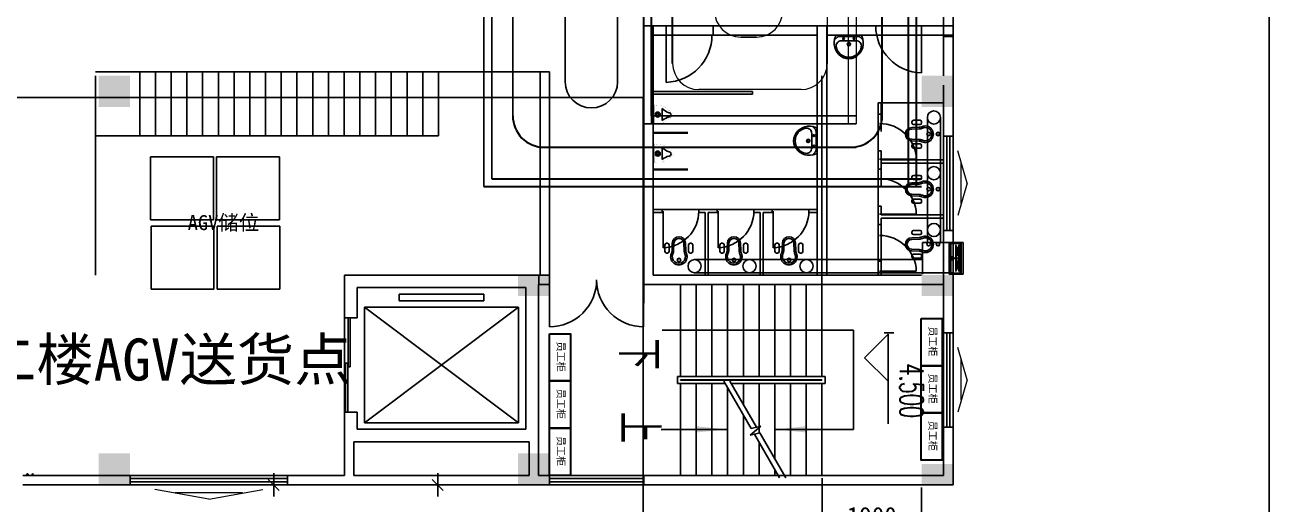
# Model space of a CAD drawing. Header units: millimetres. Extents: x -93009755325 to 1190721, y -74648 to 62868853516.
# Drawn here: x 243893 to 267633, y -62530 to -53395 of the extents above; entities that cross this region are included whole.
import ezdxf
from ezdxf.enums import TextEntityAlignment as Align

# ---------------------------------------------------------------- set-up
doc = ezdxf.new("R2010")
doc.units = ezdxf.units.MM
doc.linetypes.add('CENTER', pattern=[50.8, 31.75, -6.35, 6.35, -6.35])
doc.linetypes.add('DOTE', pattern=[2.42, 2, -0.2, 0.02, -0.2])
doc.layers.get('Defpoints').update_dxf_attribs({"color": 8, "lineweight": 40})
for name, color, linetype in [('1TEXT', 7, 'Continuous'), ('DOTE', 1, 'DOTE'), ('GROUND', 2, 'Continuous'), ('PUB_DIM', 3, 'Continuous'), ('STAIR', 2, 'Continuous'), ('WALL', 6, 'Continuous'), ('WINDOW', 2, 'Continuous'), ('WINDOW_TEXT', 7, 'Continuous')]:
    doc.layers.add(name, color=color, linetype=linetype)
doc.layers.add('设备层', color=7, linetype='Continuous', lineweight=13)
doc.styles.add('_HZTXT', font='txt.shx', dxfattribs={"width": 0.8, "bigfont": 'HZTXT.shx'})
doc.styles.add('DIM_FONT', font='SIMPLEX.shx', dxfattribs={"width": 0.6})
doc.styles.add('SIMPLEX', font='SIMPLEX.SHX')
doc.dimstyles.new('ISO-350', dxfattribs={"dimtxt": 350, "dimasz": 200, "dimexe": 150, "dimexo": 50, "dimgap": 60, "dimtad": 1, "dimdsep": 46, "dimtxsty": 'Standard', "dimcen": 2.5, "dimadec": 0, "dimazin": 0, "dimtfac": 1, "dimtmove": 0, "dimatfit": 3, "dimfxl": 1, "dimarcsym": 0})

# ---------------------------------------------------------------- blocks, each defined once
blk = doc.blocks.new('yuangonggui')
at = {"layer": '设备层', "color": 0, "lineweight": 35}
blk.add_lwpolyline([(399168, 134524), (399168, 134924), (400068, 134924), (400068, 134524)], close=True, dxfattribs=at)
at = {"color": 0, "lineweight": 35, "insert": (399317, 134814), "char_height": 140.66, "width": 1061.97, "attachment_point": 1}
blk.add_mtext('{\\fSimSun|b0|i0|c134|p54;员工柜}', dxfattribs=at)
blk = doc.blocks.new('*D704')
at = {"color": 0, "lineweight": -2, "transparency": 16777216}
for p, q in [((259102, -62033), (259102, -63147)), ((261002, -62213), (261002, -63147)), ((259302, -62997), (260802, -62997))]:
    blk.add_line(p, q, dxfattribs=at)
at = {"color": 0, "transparency": 16777216}
for points in [[(259302, -62963), (259302, -63030), (259102, -62997)], [(260802, -62963), (260802, -63030), (261002, -62997)]]:
    blk.add_solid(points, dxfattribs=at)
at = {"layer": 'Defpoints', "color": 0, "transparency": 16777216}
for p in [(259102, -61983), (261002, -62163), (261002, -62997)]:
    blk.add_point(p, dxfattribs=at)
at = {"color": 0, "lineweight": -3, "transparency": 16777216, "insert": (260052, -62762), "char_height": 350, "attachment_point": 5}
blk.add_mtext('1900', dxfattribs=at)
blk = doc.blocks.new('eehaeraer')
at = {"color": 0, "lineweight": 35}
for p, q in [((724553, 248472), (724553, 274210)), ((724703, 248472), (724703, 274210))]:
    blk.add_line(p, q, dxfattribs=at)
at = {"color": 6, "linetype": 'ByBlock', "lineweight": 9}
blk.add_line((728053, 274210), (728053, 249465), dxfattribs=at)
at = {"color": 0, "linetype": 'CENTER', "lineweight": 9}
for p, q in [((728603, 274210), (728603, 248322)), ((728453, 274060), (728453, 248322))]:
    blk.add_line(p, q, dxfattribs=at)
at = {"color": 6, "lineweight": 35}
blk.add_line((725103, 249472), (725103, 273060), dxfattribs=at)
at = {"color": 0, "linetype": 'Continuous'}
for p, q in [((724553, 248322), (724553, 271407)), ((724703, 248322), (724703, 271407))]:
    blk.add_line(p, q, dxfattribs=at)
at = {"color": 6}
blk.add_line((726403, 249972), (726703, 249972), dxfattribs=at)
at = {"color": 6, "lineweight": 9}
blk.add_line((727553, 248972), (725603, 248972), dxfattribs=at)
for p, q in [((724553, 248322), (728603, 248322)), ((724703, 248472), (728603, 248472))]:
    blk.add_line(p, q)
for centre, start, end in [((726403, 250472), 180, 270), ((726703, 250472), 270, 0), ((725603, 249472), 180, 270), ((727553, 249472), 270, 0)]:
    blk.add_arc(centre, 500, start, end, dxfattribs=at)
blk = doc.blocks.new('rtthtrthrtrht')
at = {"color": 0, "linetype": 'Continuous'}
for p, q in [((656069, 249780), (656068, 269246)), ((656219, 249630), (656218, 269246)), ((653169, 247272), (653169, 268337))]:
    blk.add_line(p, q, dxfattribs=at)
blk.add_line((653019, 268337), (653019, 247122))
at = {"color": 6, "linetype": 'ByBlock'}
for p, q in [((655569, 268337), (655569, 249122)), ((653569, 267451), (653569, 248472)), ((654569, 267453), (654569, 249122))]:
    blk.add_line(p, q, dxfattribs=at)
at = {"color": 6}
for start, end in [(180, 270), (270, 0)]:
    blk.add_arc((655069, 249122), 500, start, end, dxfattribs=at)
at = {"color": 6, "lineweight": 35}
blk.add_arc((654169, 248472), 600, 179.9996, 270, dxfattribs=at)
at = {"layer": 'WINDOW_TEXT', "color": 6, "lineweight": 35}
for p, q in [((660619, 248472), (660619, 274210)), ((654169, 247872), (660119, 247872))]:
    blk.add_line(p, q, dxfattribs=at)
at = {"layer": 'WINDOW_TEXT', "color": 0, "lineweight": 35}
for p, q in [((661269, 247122), (661269, 274210)), ((661119, 247122), (661119, 274060)), ((653169, 247272), (661369, 247272)), ((653019, 247122), (661369, 247122))]:
    blk.add_line(p, q, dxfattribs=at)
at = {"layer": 'WINDOW_TEXT', "color": 6, "lineweight": 35}
blk.add_arc((660019, 248472), 600, 270, 0, dxfattribs=at)
blk.add_blockref('eehaeraer', (-68484, 0))
blk = doc.blocks.new('erhwehteswhw')
at = {"color": 250}
blk.add_blockref('rtthtrthrtrht', (0, 0), dxfattribs=at)

msp = doc.modelspace()

# ---------------------------------------------------------------- linework, layer by layer
at = {"color": 250, "lineweight": -3}
for p, q in [((259011.95, -53410.628), (261601.95, -53410.628)), ((259011.95, -54363.101), (259011.95, -53410.628)), ((259191.95, -54363.101), (259191.95, -53410.628)), ((261001.95, -53410.628), (261001.95, -54310.267)), ((255881.95, -53436.657), (255881.95, -54636.657)), ((256128.237, -53590.628), (256128.237, -54490.267)), ((258101.868, -53434.937), (258101.868, -53434.937)), ((259191.95, -53590.628), (261506.596, -53590.628)), ((259399.176, -53626.703), (259341.126, -53681.18)), ((259371.95, -53590.628), (259342.499, -53669.166)), ((259852.689, -53590.628), (259371.95, -53590.628)), ((259374.837, -53590.628), (259851.634, -53590.628)), ((259433.391, -53613.163), (259793.357, -53613.163)), ((259828.983, -53628.08), (259885.831, -53685.806)), ((259852.689, -53590.628), (259882.141, -53669.166)), ((259753.457, -53695.876), (259471.562, -53695.876)), ((259471.562, -53695.876), (259753.457, -53695.876)), ((253721.95, -54291.019), (253721.95, -58163.101)), ((253901.95, -58163.101), (253901.95, -54291.019)), ((255881.95, -54664.996), (257774.264, -54664.996)), ((255881.95, -54714.996), (255881.95, -54664.996)), ((255881.95, -54714.996), (257774.264, -54714.996)), ((257774.264, -54714.996), (257774.264, -54664.996)), ((256052.301, -55216.293), (256052.301, -54990.57)), ((261112.621, -55160.391), (261112.621, -57544.325)), ((261362.621, -55160.391), (261362.621, -57544.325)), ((258906.702, -55744.167), (258906.702, -55462.272)), ((258906.702, -55462.272), (258906.702, -55744.167)), ((258975.875, -55389.886), (258921.398, -55331.835)), ((259011.95, -55362.66), (258933.412, -55333.208)), ((258989.415, -55424.101), (258989.415, -55784.067)), ((259011.95, -55843.399), (259011.95, -55362.66)), ((259011.95, -55365.547), (259011.95, -55842.344)), ((261421.95, -55513.101), (261421.95, -57313.101)), ((261421.95, -55513.101), (261421.95, -57313.101)), ((261481.95, -57313.101), (261481.95, -55513.101)), ((261481.95, -57313.101), (261481.95, -55513.101)), ((261541.95, -57313.101), (261541.95, -55513.101)), ((261541.95, -57313.101), (261541.95, -55513.101)), ((261601.95, -55513.101), (261601.95, -57313.101)), ((261601.95, -55513.101), (261601.95, -57313.101)), ((256052.301, -55960.331), (256052.301, -55734.609)), ((258974.498, -55819.693), (258916.772, -55876.541)), ((259011.95, -55843.399), (258933.412, -55872.851)), ((260201.95, -55954.887), (260901.669, -55954.887)), ((256071.778, -56943.101), (256071.778, -57642.821)), ((257121.778, -56943.101), (257121.778, -57642.821)), ((258171.778, -56943.101), (258171.778, -57642.821)), ((260201.95, -57004.887), (260901.669, -57004.887)), ((261021.95, -57544.325), (261601.95, -57544.325)), ((261021.95, -57544.325), (261021.95, -58144.325)), ((261601.95, -57544.325), (261798.553, -57544.325)), ((261798.553, -57544.325), (261798.553, -58144.325)), ((256671.401, -57869.325), (261021.95, -57869.325)), ((256671.401, -58119.325), (261601.95, -58119.325)), ((260201.95, -58089.514), (260901.669, -58089.514)), ((261601.95, -58144.325), (261798.553, -58144.325))]:
    msp.add_line(p, q, dxfattribs=at)
at = {"color": 2, "lineweight": -3}
for p, q in [((245241.938, -54291.019), (253901.95, -54291.019)), ((245241.938, -58163.101), (245241.938, -54363.101))]:
    msp.add_line(p, q, dxfattribs=at)
at = {"color": 2}
for p, q in [((251784.699, -55510), (245260, -55510)), ((246084.699, -55510), (251784.699, -55510)), ((246290, -55910), (247490, -55910)), ((246290, -57110), (246290, -55910)), ((247490, -55910), (247490, -57110)), ((247550, -55910), (248750, -55910)), ((247550, -57110), (247550, -55910)), ((248750, -55910), (248750, -57110)), ((247490, -57110), (246290, -57110)), ((248750, -57110), (247550, -57110)), ((246300, -57230), (247500, -57230)), ((246300, -58430), (246300, -57230)), ((247500, -57230), (247500, -58430)), ((247560, -57230), (248760, -57230)), ((247560, -58430), (247560, -57230)), ((248760, -57230), (248760, -58430)), ((247500, -58430), (246300, -58430)), ((248760, -58430), (247560, -58430))]:
    msp.add_line(p, q, dxfattribs=at)
at = {"lineweight": -3}
for p, q in [((253901.95, -58253.101), (253904.606, -59149.841)), ((255701.95, -58253.101), (255699.294, -59149.841)), ((261421.95, -59263.101), (261421.95, -61063.101)), ((261481.95, -61063.101), (261481.95, -59263.101)), ((261541.95, -61063.101), (261541.95, -59263.101)), ((261601.95, -59263.101), (261601.95, -61063.101)), ((248642.029, -61938.101), (248642.029, -62388.101)), ((251770.804, -61938.101), (251770.804, -62388.101)), ((248901.95, -61983.101), (245901.95, -61983.101)), ((245901.95, -62043.101), (248901.95, -62043.101)), ((245901.95, -62103.101), (248901.95, -62103.101)), ((248901.95, -62163.101), (245901.95, -62163.101)), ((248537.029, -62058.101), (248747.029, -62268.101)), ((251665.804, -62058.101), (251875.804, -62268.101)), ((255701.95, -61983.101), (253901.95, -61983.101)), ((253901.95, -62043.101), (255701.95, -62043.101)), ((253901.95, -62103.101), (255701.95, -62103.101)), ((255701.95, -62163.101), (253901.95, -62163.101))]:
    msp.add_line(p, q, dxfattribs=at)
at = {"lineweight": -3, "extrusion": (0, 0, -1)}
for p, q in [((249991.95, -60778.101), (249991.95, -58978.101)), ((250061.931, -59914.101), (250061.931, -58978.101)), ((250101.913, -58978.101), (250061.931, -58978.101)), ((250101.913, -59914.101), (250101.913, -58978.101)), ((250011.95, -59842.101), (250051.931, -59842.101)), ((250011.95, -60778.101), (250011.95, -59842.101)), ((250051.931, -60778.101), (250051.931, -59842.101)), ((250101.913, -59914.101), (250061.931, -59914.101)), ((250051.931, -60778.101), (250011.95, -60778.101))]:
    msp.add_line(p, q, dxfattribs=at)
msp.add_lwpolyline([(213480.487, -74648.031), (267632.79, -74648.031), (267632.79, 2588.378), (213480.487, 2588.378)], close=True)
at = {"color": 1}
msp.add_lwpolyline([(243200, -54780), (255690, -54780), (255690, -63810), (243200, -63810)], close=True, dxfattribs=at)
at = {"color": 250, "lineweight": -3, "const_width": 1.5}
for points in [[(255906.011, -55284.933), (255906.011, -54914.933), (255916.011, -54914.933), (255916.011, -54934.933)], [(255920.472, -54934.116), (255914.918, -54935.043)], [(256120.581, -54972.412), (256107.926, -54962.401), (256096.585, -54954.45), (256086.417, -54948.286), (256077.283, -54943.637), (256069.042, -54940.23), (256061.555, -54937.791), (256054.681, -54936.049), (256048.28, -54934.73), (256042.221, -54933.606), (256036.405, -54932.624), (256030.742, -54931.773), (256025.142, -54931.044), (256019.515, -54930.427), (256013.771, -54929.914), (256007.82, -54929.494), (256001.571, -54929.158), (255994.908, -54928.909), (255987.604, -54928.804), (255979.404, -54928.911), (255970.054, -54929.299), (255959.3, -54930.037), (255946.887, -54931.195), (255932.562, -54932.84), (255916.071, -54935.043)], [(256117.617, -54971.305), (256126.508, -54982.465)], [(256124.34, -54979.515), (256125.84, -54981.347), (256133.383, -54989.668), (256140.773, -54996.988), (256148.053, -55003.428), (256155.263, -55009.112), (256162.444, -55014.162), (256169.636, -55018.701), (256176.863, -55022.842), (256184.08, -55026.663), (256191.222, -55030.231), (256198.228, -55033.615), (256205.034, -55036.883), (256211.576, -55040.104), (256217.793, -55043.344), (256223.619, -55046.674), (256229.008, -55050.147), (256233.961, -55053.772), (256238.499, -55057.543), (256242.639, -55061.455), (256246.398, -55065.502), (256249.796, -55069.68), (256252.85, -55073.982), (256255.578, -55078.404), (256257.994, -55082.94), (256260.092, -55087.587), (256261.859, -55092.34), (256263.286, -55097.194), (256264.069, -55100.797)], [(255906.011, -55284.933), (255916.011, -55284.933), (255916.011, -55264.933)], [(256113.135, -55236.77), (256099.937, -55246.052), (256088.167, -55253.352), (256077.668, -55258.934), (256068.287, -55263.062), (256059.868, -55266), (256052.255, -55268.013), (256045.294, -55269.366), (256038.829, -55270.322), (256032.716, -55271.103), (256026.854, -55271.757), (256021.152, -55272.288), (256015.52, -55272.701), (256009.867, -55272.999), (256004.103, -55273.189), (255998.138, -55273.273), (255991.88, -55273.257), (255985.214, -55273.13), (255977.915, -55272.824), (255969.734, -55272.256), (255960.421, -55271.342), (255949.725, -55270), (255937.398, -55268.146), (255923.188, -55265.696), (255915.139, -55264.156)], [(256110.92, -55237.323), (256119.812, -55227.078)], [(256117.289, -55229.889), (256118.89, -55228.144), (256126.888, -55220.261), (256134.679, -55213.369), (256142.31, -55207.348), (256149.828, -55202.079), (256157.282, -55197.442), (256164.718, -55193.315), (256172.167, -55189.587), (256179.587, -55186.179), (256186.919, -55183.018), (256194.104, -55180.033), (256201.083, -55177.153), (256207.797, -55174.306), (256214.185, -55171.421), (256220.191, -55168.425), (256225.766, -55165.26), (256230.916, -55161.919), (256235.658, -55158.41), (256240.011, -55154.737), (256243.993, -55150.908), (256247.62, -55146.928), (256250.912, -55142.805), (256253.884, -55138.543), (256256.552, -55134.15), (256258.908, -55129.629), (256260.94, -55124.983), (256262.638, -55120.217), (256263.99, -55115.333), (256264.986, -55110.335), (256265.613, -55105.227), (256265.86, -55100.011), (256265.85, -55099.654)], [(255906.011, -56028.971), (255906.011, -55658.971), (255916.011, -55658.971), (255916.011, -55678.971)], [(255920.472, -55678.155), (255914.918, -55679.081)], [(256120.581, -55716.45), (256107.926, -55706.439), (256096.585, -55698.489), (256086.417, -55692.325), (256077.283, -55687.676), (256069.042, -55684.268), (256061.555, -55681.83), (256054.681, -55680.088), (256048.28, -55678.769), (256042.221, -55677.645), (256036.405, -55676.662), (256030.742, -55675.811), (256025.142, -55675.082), (256019.515, -55674.466), (256013.771, -55673.952), (256007.82, -55673.532), (256001.571, -55673.196), (255994.908, -55672.948), (255987.604, -55672.842), (255979.404, -55672.949), (255970.054, -55673.337), (255959.3, -55674.076), (255946.887, -55675.233), (255932.562, -55676.879), (255916.071, -55679.081)], [(256117.617, -55715.343), (256126.508, -55726.504)], [(256124.34, -55723.554), (256125.84, -55725.386), (256133.383, -55733.707), (256140.773, -55741.027), (256148.053, -55747.467), (256155.263, -55753.151), (256162.444, -55758.201), (256169.636, -55762.739), (256176.863, -55766.881), (256184.08, -55770.701), (256191.222, -55774.269), (256198.228, -55777.654), (256205.034, -55780.922), (256211.576, -55784.142), (256217.793, -55787.383), (256223.619, -55790.712), (256229.008, -55794.186), (256233.961, -55797.811), (256238.499, -55801.582), (256242.639, -55805.494), (256246.398, -55809.541), (256249.796, -55813.718), (256252.85, -55818.021), (256255.578, -55822.443), (256257.994, -55826.979), (256260.092, -55831.626), (256261.859, -55836.378), (256263.286, -55841.233), (256264.069, -55844.836)], [(255906.011, -56028.971), (255916.011, -56028.971), (255916.011, -56008.971)], [(256113.135, -55980.808), (256099.937, -55990.091), (256088.167, -55997.391), (256077.668, -56002.973), (256068.287, -56007.1), (256059.868, -56010.039), (256052.255, -56012.052), (256045.294, -56013.404), (256038.829, -56014.361), (256032.716, -56015.142), (256026.854, -56015.796), (256021.152, -56016.327), (256015.52, -56016.739), (256009.867, -56017.038), (256004.103, -56017.227), (255998.138, -56017.312), (255991.88, -56017.295), (255985.214, -56017.169), (255977.915, -56016.863), (255969.734, -56016.295), (255960.421, -56015.381), (255949.725, -56014.038), (255937.398, -56012.184), (255923.188, -56009.735), (255915.139, -56008.194)], [(256110.92, -55981.362), (256119.812, -55971.117)], [(256117.289, -55973.928), (256118.89, -55972.183), (256126.888, -55964.299), (256134.679, -55957.407), (256142.31, -55951.387), (256149.828, -55946.118), (256157.282, -55941.48), (256164.718, -55937.353), (256172.167, -55933.626), (256179.587, -55930.217), (256186.919, -55927.057), (256194.104, -55924.072), (256201.083, -55921.192), (256207.797, -55918.345), (256214.185, -55915.459), (256220.191, -55912.463), (256225.766, -55909.298), (256230.916, -55905.958), (256235.658, -55902.448), (256240.011, -55898.776), (256243.993, -55894.947), (256247.62, -55890.967), (256250.912, -55886.843), (256253.884, -55882.582), (256256.552, -55878.189), (256258.908, -55873.667), (256260.94, -55869.022), (256262.638, -55864.255), (256263.99, -55859.371), (256264.986, -55854.373), (256265.613, -55849.265), (256265.86, -55844.05), (256265.85, -55843.692)]]:
    msp.add_lwpolyline(points, dxfattribs=at)
at = {"color": 250, "linetype": 'Continuous', "lineweight": -3}
for points in [[(260846.984, -55293.651), (260973.98, -55293.651, 0.414213562), (261003.468, -55264.163), (261003.467, -55243.65, 0.414213562), (260973.98, -55214.162), (260846.983, -55214.162, 0.414213562), (260817.496, -55243.65), (260817.496, -55264.163, 0.414213562)], [(260815.304, -55352.66), (260957.471, -55347.538, 0.099642638), (261004.666, -55336.257, -1.564388182), (261004.666, -55621.566, 0.088249247), (260956.816, -55608.979), (260813.834, -55603.875, -0.970604211)], [(260846.984, -55744.943), (260973.98, -55744.943, 0.414213562), (261003.468, -55715.455), (261003.468, -55694.942, 0.414213562), (260973.98, -55665.454), (260846.984, -55665.454, 0.414213562), (260817.496, -55694.942), (260817.496, -55715.455, 0.414213562)], [(260815.304, -56402.66), (260957.471, -56397.538, 0.099642638), (261004.666, -56386.257, -1.564388182), (261004.666, -56671.566, 0.088249247), (260956.816, -56658.979), (260813.834, -56653.875, -0.970604211)], [(260846.984, -56343.651), (260973.98, -56343.651, 0.414213562), (261003.468, -56314.163), (261003.467, -56293.65, 0.414213562), (260973.98, -56264.162), (260846.983, -56264.162, 0.414213562), (260817.496, -56293.65), (260817.496, -56314.163, 0.414213562)], [(260846.984, -56794.943), (260973.98, -56794.943, 0.414213562), (261003.468, -56765.455), (261003.468, -56744.942, 0.414213562), (260973.98, -56715.454), (260846.984, -56715.454, 0.414213562), (260817.496, -56744.942), (260817.496, -56765.455, 0.414213562)], [(256497.392, -57556.455), (256502.513, -57698.622, 0.099642638), (256513.795, -57745.817, -1.564388182), (256228.485, -57745.817, 0.088249247), (256241.072, -57697.967), (256246.177, -57554.985, -0.970604211)], [(257547.392, -57556.455), (257552.513, -57698.622, 0.099642638), (257563.795, -57745.817, -1.564388182), (257278.485, -57745.817, 0.088249247), (257291.072, -57697.967), (257296.177, -57554.985, -0.970604211)], [(258597.392, -57556.455), (258602.513, -57698.622, 0.099642638), (258613.795, -57745.817, -1.564388182), (258328.485, -57745.817, 0.088249247), (258341.072, -57697.967), (258346.177, -57554.985, -0.970604211)], [(260815.304, -57452.66), (260957.471, -57447.538, 0.099642638), (261004.666, -57436.257, -1.564388182), (261004.666, -57721.566, 0.088249247), (260956.816, -57708.979), (260813.834, -57703.875, -0.970604211)], [(260846.984, -57393.651), (260973.98, -57393.651, 0.414213562), (261003.468, -57364.163), (261003.467, -57343.65, 0.414213562), (260973.98, -57314.162), (260846.983, -57314.162, 0.414213562), (260817.496, -57343.65), (260817.496, -57364.163, 0.414213562)], [(256105.108, -57588.135), (256105.108, -57715.131, 0.414213562), (256134.596, -57744.619), (256155.109, -57744.619, 0.414213562), (256184.597, -57715.131), (256184.597, -57588.135, 0.414213562), (256155.109, -57558.647), (256134.596, -57558.647, 0.414213562)], [(256556.4, -57588.135), (256556.4, -57715.131, 0.414213562), (256585.888, -57744.619), (256606.402, -57744.619, 0.414213562), (256635.889, -57715.131), (256635.889, -57588.135, 0.414213562), (256606.401, -57558.647), (256585.888, -57558.647, 0.414213562)], [(257155.108, -57588.135), (257155.108, -57715.131, 0.414213562), (257184.596, -57744.619), (257205.109, -57744.619, 0.414213562), (257234.597, -57715.131), (257234.597, -57588.135, 0.414213562), (257205.109, -57558.647), (257184.596, -57558.647, 0.414213562)], [(257606.4, -57588.135), (257606.4, -57715.131, 0.414213562), (257635.888, -57744.619), (257656.402, -57744.619, 0.414213562), (257685.889, -57715.131), (257685.889, -57588.135, 0.414213562), (257656.401, -57558.647), (257635.888, -57558.647, 0.414213562)], [(258205.108, -57588.135), (258205.108, -57715.131, 0.414213562), (258234.596, -57744.619), (258255.109, -57744.619, 0.414213562), (258284.597, -57715.131), (258284.597, -57588.135, 0.414213562), (258255.109, -57558.647), (258234.596, -57558.647, 0.414213562)], [(258656.4, -57588.135), (258656.4, -57715.131, 0.414213562), (258685.888, -57744.619), (258706.402, -57744.619, 0.414213562), (258735.889, -57715.131), (258735.889, -57588.135, 0.414213562), (258706.401, -57558.647), (258685.888, -57558.647, 0.414213562)], [(260846.984, -57844.943), (260973.98, -57844.943, 0.414213562), (261003.468, -57815.455), (261003.468, -57794.942, 0.414213562), (260973.98, -57765.454), (260846.984, -57765.454, 0.414213562), (260817.496, -57794.942), (260817.496, -57815.455, 0.414213562)]]:
    msp.add_lwpolyline(points, format="xyb", close=True, dxfattribs=at)
for points in [[(260816.213, -55383.397), (260958.578, -55378.268, 0.099642638), (261017.576, -55364.165, -1.564388182), (261017.576, -55593.658, 0.089324515), (260958.578, -55578.273), (260814.931, -55573.145, -0.971484348), (260816.213, -55383.397, -0.81714909)], [(260816.213, -56433.397), (260958.578, -56428.268, 0.099642638), (261017.576, -56414.165, -1.564388182), (261017.576, -56643.658, 0.089324515), (260958.578, -56628.273), (260814.931, -56623.145, -0.971484348), (260816.213, -56433.397, -0.81714909)], [(256466.655, -57557.365), (256471.783, -57699.729, 0.099642638), (256485.886, -57758.727, -1.564388182), (256256.394, -57758.727, 0.089324515), (256271.779, -57699.729), (256276.907, -57556.082, -0.971484348), (256466.655, -57557.365, -0.81714909)], [(257516.655, -57557.365), (257521.783, -57699.729, 0.099642638), (257535.886, -57758.727, -1.564388182), (257306.394, -57758.727, 0.089324515), (257321.779, -57699.729), (257326.907, -57556.082, -0.971484348), (257516.655, -57557.365, -0.81714909)], [(258566.655, -57557.365), (258571.783, -57699.729, 0.099642638), (258585.886, -57758.727, -1.564388182), (258356.394, -57758.727, 0.089324515), (258371.779, -57699.729), (258376.907, -57556.082, -0.971484348), (258566.655, -57557.365, -0.81714909)], [(260816.213, -57483.397), (260958.578, -57478.268, 0.099642638), (261017.576, -57464.165, -1.564388182), (261017.576, -57693.658, 0.089324515), (260958.578, -57678.273), (260814.931, -57673.145, -0.971484348), (260816.213, -57483.397, -0.81714909)]]:
    msp.add_lwpolyline(points, format="xyb", dxfattribs=at)
at = {"color": 250, "lineweight": -3}
for centre, radius in [((259513.235, -53655.628), 16.34), ((259713.235, -53655.628), 16.34), ((259614.674, -53763.092), 31.61), ((259614.674, -53763.092), 22.975), ((255967.939, -55104.095), 47.258), ((255967.939, -55104.095), 34.634), ((261237.621, -55160.391), 125), ((255967.939, -55104.095), 22.065), ((258946.95, -55503.945), 16.34), ((258839.486, -55605.384), 31.61), ((258839.486, -55605.384), 22.975), ((258946.95, -55703.945), 16.34), ((255967.939, -55848.133), 47.258), ((255967.939, -55848.133), 34.634), ((255967.939, -55848.133), 22.065), ((261237.621, -56220.602), 125), ((261237.621, -57305.128), 125), ((256671.401, -57994.325), 125), ((257718.346, -57994.325), 125), ((258806.003, -57994.325), 125)]:
    msp.add_circle(centre, radius, dxfattribs=at)
at = {"color": 250, "linetype": 'Continuous', "lineweight": -3}
for centre in [(261135.572, -55475.706), (261315.572, -55475.706), (261135.572, -56525.706), (261315.572, -56525.706), (261135.572, -57575.706), (261315.572, -57575.706), (256374.345, -57876.723), (256374.345, -57876.723), (257424.345, -57876.723), (257424.345, -57876.723), (258474.345, -57876.723), (258474.345, -57876.723)]:
    msp.add_circle(centre, 33.66, dxfattribs=at)
at = {"color": 0, "lineweight": -3}
for centre in [(243943.307, -61968.101), (243943.307, -61968.101), (244043.307, -61968.101), (244043.307, -61968.101)]:
    msp.add_circle(centre, 15, dxfattribs=at)
at = {"color": 250, "lineweight": -3}
for centre, radius, start, end in [((261027.443, -53410.628), 900, 180, 268.3768648), ((256102.744, -53590.628), 900, 271.6231352, 0), ((259433.391, -53663.163), 50, 90, 133.1809584), ((259793.357, -53663.163), 50, 44.560718, 90), ((259640.749, -53742.561), 307.148, 166.1751286, 244.7296348), ((259471.562, -53795.876), 100, 90, 190.5602331), ((259612.51, -53769.6), 243.376, 190.5602331, 349.4397669), ((259583.891, -53742.561), 307.148, 297.0639053, 13.8248714), ((259753.457, -53795.876), 100, 349.4397669, 90), ((259612.155, -53792.111), 250.177, 245.8071133, 296.4628235), ((259640.749, -53742.561), 307.148, 266.5889902, 266.593575), ((256271.649, -54769.015), 311.77, 225.2868063, 254.3913306), ((256182.024, -55109.812), 40.929, 273.6564943, 81.939768), ((256268.74, -55486.452), 346.168, 104.0615605, 128.7001312), ((260201.95, -55974.715), 700, 1.6231352, 90), ((258810.467, -55602.865), 250.177, 155.8071133, 206.4628235), ((258860.017, -55631.459), 307.148, 76.1751286, 154.7296348), ((258832.978, -55603.219), 243.376, 100.5602331, 259.4397669), ((258806.702, -55462.272), 100, 0, 100.5602331), ((258939.415, -55424.101), 50, 0, 43.1809584), ((256271.649, -55513.053), 311.77, 225.2868063, 254.3913306), ((258860.017, -55631.459), 307.148, 176.5889902, 176.593575), ((258860.017, -55574.601), 307.148, 207.0639053, 283.8248714), ((258806.702, -55744.167), 100, 259.4397669, 0), ((258939.415, -55784.067), 50, 314.560718, 0), ((256268.74, -56230.491), 346.168, 104.0615605, 128.7001312), ((256182.024, -55853.85), 40.929, 273.6564943, 81.939768), ((260201.95, -57024.715), 700, 1.6231352, 90), ((256051.95, -56943.101), 700, 271.6231352, 0), ((257101.95, -56943.101), 700, 271.6231352, 0), ((258151.95, -56943.101), 700, 271.6231352, 0), ((260201.95, -58109.342), 700, 1.6231352, 90)]:
    msp.add_arc(centre, radius, start, end, dxfattribs=at)
at = {"lineweight": -3}
for centre, start, end in [((253906.403, -58254.295), 269.8850082, 0.0763364), ((255697.497, -58254.295), 179.9236636, 270.1149869)]:
    msp.add_arc(centre, 895.548, start, end, dxfattribs=at)
for points in [[(245301.95, -54363.101), (245301.95, -54963.101), (245901.95, -54363.101), (245901.95, -54963.101)], [(253301.95, -58163.101), (253301.95, -58563.101), (253901.95, -58163.101), (253901.95, -58563.101)], [(257301.95, -61105.601), (256701.95, -61045.601), (256701.95, -61165.601)], [(258201.95, -61105.601), (258801.95, -61165.601), (258801.95, -61045.601)], [(245301.95, -61563.101), (245301.95, -62163.101), (245901.95, -61563.101), (245901.95, -62163.101)], [(253301.95, -61563.101), (253301.95, -62163.101), (253901.95, -61563.101), (253901.95, -62163.101)], [(261001.95, -61763.101), (261001.95, -62163.101), (261601.95, -61763.101), (261601.95, -62163.101)]]:
    msp.add_solid(points, dxfattribs=at)
at = {"color": 0, "lineweight": -3}
for points in [[(261001.95, -54363.101), (261001.95, -54963.101), (261601.95, -54363.101), (261601.95, -54963.101)], [(261001.95, -58163.101), (261001.95, -58563.101), (261601.95, -58163.101), (261601.95, -58563.101)]]:
    msp.add_solid(points, dxfattribs=at)
at = {"color": 250, "lineweight": -3}
for points in [[(261001.95, -54363.101), (261001.95, -54963.101), (261601.95, -54363.101), (261601.95, -54963.101)], [(261001.95, -58163.101), (261001.95, -58563.101), (261601.95, -58163.101), (261601.95, -58563.101)]]:
    msp.add_solid(points, dxfattribs=at)
at = {"layer": 'DOTE', "color": 250, "lineweight": -3}
for p, q in [((259101.95, -58343.101), (259101.95, -54363.101)), ((255701.95, -58163.101), (255701.95, -55673.101))]:
    msp.add_line(p, q, dxfattribs=at)
at = {"layer": 'GROUND', "color": 250, "lineweight": -3}
msp.add_line((257028.237, -53590.628), (256128.237, -53590.628), dxfattribs=at)
at = {"layer": 'PUB_DIM', "lineweight": -3}
for p, q in [((259703.528, -59217.001), (256053.829, -59217.001)), ((259703.528, -61105.601), (259703.528, -59217.001)), ((259913.322, -59739.59), (260363.322, -59289.59)), ((260363.322, -59289.59), (260363.322, -60189.59)), ((260363.322, -60189.59), (259913.322, -59739.59)), ((260363.322, -59739.59), (260363.322, -60999.59)), ((257301.95, -61105.601), (256032.846, -61105.601)), ((258201.95, -61105.601), (259703.528, -61105.601)), ((253005.846, -62163.101), (251395.804, -62163.101)), ((251770.804, -62161.601), (251770.804, -62160.101))]:
    msp.add_line(p, q, dxfattribs=at)
at = {"layer": 'STAIR', "lineweight": -3}
for p, q in [((246084.699, -55510), (246084.699, -54310)), ((246384.699, -55510), (246384.699, -54310)), ((246684.699, -55510), (246684.699, -54310)), ((246984.699, -55510), (246984.699, -54310)), ((247284.699, -55510), (247284.699, -54310)), ((247584.699, -55510), (247584.699, -54310)), ((247884.699, -55510), (247884.699, -54310)), ((248184.699, -55510), (248184.699, -54310)), ((248484.699, -55510), (248484.699, -54310)), ((248784.699, -55510), (248784.699, -54310)), ((249084.699, -55510), (249084.699, -54310)), ((249384.699, -55510), (249384.699, -54310)), ((249684.699, -55510), (249684.699, -54310)), ((249984.699, -55510), (249984.699, -54310)), ((250284.699, -55510), (250284.699, -54310)), ((250584.699, -55510), (250584.699, -54310)), ((250884.699, -55510), (250884.699, -54310)), ((251184.699, -55510), (251184.699, -54310)), ((251484.699, -55510), (251484.699, -54310)), ((251784.699, -55510), (251784.699, -54310)), ((256401.95, -58343.101), (256401.95, -60098.101)), ((256701.95, -58343.101), (256701.95, -60098.101)), ((257001.95, -58343.101), (257001.95, -60098.101)), ((257301.95, -58343.101), (257301.95, -60098.101)), ((257601.95, -58343.101), (257601.95, -60098.101)), ((257901.95, -58343.101), (257901.95, -60098.101)), ((258201.95, -58343.101), (258201.95, -60098.101)), ((258501.95, -58343.101), (258501.95, -60098.101)), ((258801.95, -58343.101), (258801.95, -60098.101)), ((259101.95, -58343.101), (259101.95, -60098.101)), ((252646.95, -58528.101), (251036.95, -58528.101)), ((251036.95, -58528.101), (251036.95, -58653.101)), ((252646.95, -58653.101), (252646.95, -58528.101)), ((250371.95, -58778.101), (253311.95, -60978.101)), ((250371.95, -60978.101), (253311.95, -58778.101)), ((253311.95, -58778.101), (250371.95, -58778.101)), ((250371.95, -60978.101), (250371.95, -58778.101)), ((251036.95, -58653.101), (252646.95, -58653.101)), ((253311.95, -60978.101), (253311.95, -58778.101)), ((259161.95, -60098.101), (256341.95, -60098.101)), ((256341.95, -60098.101), (256341.95, -60228.101)), ((256341.95, -60228.101), (257255.392, -60228.101)), ((259101.95, -60158.101), (256401.95, -60158.101)), ((256401.95, -60168.101), (256401.95, -60158.101)), ((256401.95, -60168.101), (259101.95, -60168.101)), ((256401.95, -61983.101), (256401.95, -60228.101)), ((256701.95, -61983.101), (256701.95, -60228.101)), ((257001.95, -61983.101), (257001.95, -60228.101)), ((257230.392, -60184.8), (257753.384, -61090.65)), ((257345.862, -60184.8), (257853.876, -61064.706)), ((257370.862, -60228.101), (259161.95, -60228.101)), ((257601.95, -60628.358), (257601.95, -60228.101)), ((257901.95, -61173.919), (257901.95, -60228.101)), ((258201.95, -61667.588), (258201.95, -60228.101)), ((258501.95, -61983.101), (258501.95, -60228.101)), ((258801.95, -61983.101), (258801.95, -60228.101)), ((259101.95, -60168.101), (259101.95, -60158.101)), ((259101.95, -61983.101), (259101.95, -60228.101)), ((259161.95, -60228.101), (259161.95, -60098.101)), ((257301.95, -61983.101), (257301.95, -60308.742)), ((250371.95, -60978.101), (253311.95, -60978.101)), ((257601.95, -61983.101), (257601.95, -60828.358)), ((257934.269, -61043.951), (257734.102, -61217.252)), ((257734.102, -61217.252), (257914.987, -61170.553)), ((257753.384, -61090.65), (257934.269, -61043.951)), ((257814.496, -61196.497), (258293.642, -62026.403)), ((257914.987, -61170.553), (258409.112, -62026.403)), ((257901.95, -61983.101), (257901.95, -61347.973)), ((258201.95, -61983.101), (258201.95, -61867.588)), ((256401.95, -61983.101), (258268.642, -61983.101)), ((258384.112, -61983.101), (259101.95, -61983.101))]:
    msp.add_line(p, q, dxfattribs=at)
at = {"layer": 'STAIR', "color": 250, "lineweight": -3}
msp.add_line((259101.95, -58343.101), (256401.95, -58343.101), dxfattribs=at)
msp.add_line((259101.95, -58343.101), (256401.95, -58343.101), dxfattribs=at)
at = {"layer": 'WALL', "lineweight": -3}
for p, q in [((261421.95, -53163.101), (261421.95, -54363.101)), ((261601.95, -53163.101), (261601.95, -55513.101)), ((261421.95, -57313.101), (261421.95, -59263.101)), ((261601.95, -57313.101), (261601.95, -59263.101)), ((253901.95, -58163.101), (249991.95, -58163.101)), ((249991.95, -58163.101), (249991.95, -58978.101)), ((253691.95, -58343.101), (253691.95, -61983.101)), ((253901.95, -58343.101), (253691.95, -58343.101)), ((253701.95, -58343.101), (253701.95, -58163.101)), ((253901.95, -58343.101), (253901.95, -58163.101)), ((253451.95, -58403.101), (250231.95, -58403.101)), ((250231.95, -58978.101), (250231.95, -58403.101)), ((253451.95, -58403.101), (253451.95, -61103.101)), ((249991.95, -58978.101), (250231.95, -58978.101)), ((260470.793, -59263.101), (260290.793, -59263.101)), ((261601.95, -59263.101), (261421.95, -59263.101)), ((249991.95, -60778.101), (249991.95, -61983.101)), ((250231.95, -60778.101), (249991.95, -60778.101)), ((250231.95, -61103.101), (250231.95, -60778.101)), ((253451.95, -61103.101), (250231.95, -61103.101)), ((261421.95, -61063.101), (261421.95, -61983.101)), ((261601.95, -61063.101), (261421.95, -61063.101)), ((261601.95, -61063.101), (261601.95, -62163.101)), ((253511.95, -61343.101), (250171.95, -61343.101)), ((250171.95, -61343.101), (250171.95, -61983.101)), ((253511.95, -61343.101), (253511.95, -61983.101)), ((245901.95, -61983.101), (243851.95, -61983.101)), ((245901.95, -62163.101), (243851.95, -62163.101)), ((245901.95, -62163.101), (245901.95, -61983.101)), ((249991.95, -61983.101), (248901.95, -61983.101)), ((248901.95, -62163.101), (248901.95, -61983.101)), ((253901.95, -62163.101), (248901.95, -62163.101)), ((253511.95, -61983.101), (250171.95, -61983.101)), ((253901.95, -61983.101), (253691.95, -61983.101)), ((253901.95, -62163.101), (253901.95, -61983.101)), ((261421.95, -61983.101), (255701.95, -61983.101)), ((255701.95, -62163.101), (255701.95, -61983.101)), ((261601.95, -62163.101), (255701.95, -62163.101))]:
    msp.add_line(p, q, dxfattribs=at)
at = {"layer": 'WALL', "color": 250, "lineweight": -3}
for p, q in [((257921.95, -53410.628), (255701.95, -53410.628)), ((255701.95, -58343.101), (255701.95, -53410.628)), ((255881.95, -58163.101), (255881.95, -53410.628)), ((256128.237, -53590.628), (256128.237, -53410.628)), ((257028.237, -53590.628), (257028.237, -53410.628)), ((257601.419, -53410.628), (257411.419, -53410.628)), ((258966.95, -53410.628), (257786.95, -53410.628)), ((259056.95, -53410.628), (258966.95, -53410.628)), ((259011.95, -53590.628), (255881.95, -53590.628)), ((261601.95, -53590.628), (261421.95, -53590.628)), ((261601.95, -53617.072), (261421.95, -53617.072)), ((259011.95, -58163.101), (259011.95, -54363.101)), ((259191.95, -58163.101), (259191.95, -54363.101)), ((261421.95, -54543.101), (261421.95, -55513.101)), ((261421.95, -54543.101), (261421.95, -55513.101)), ((260171.95, -54883.101), (261421.95, -54883.101)), ((260571.95, -54883.101), (261421.95, -54883.101)), ((261601.95, -55513.101), (261421.95, -55513.101)), ((261601.95, -55513.101), (261421.95, -55513.101)), ((261601.95, -55933.101), (261601.95, -58163.101)), ((261601.95, -55933.101), (261601.95, -58163.101)), ((261601.95, -57313.101), (261421.95, -57313.101)), ((261601.95, -57313.101), (261421.95, -57313.101)), ((261421.95, -58343.101), (255701.95, -58343.101)), ((261421.95, -58343.101), (255701.95, -58343.101)), ((261001.95, -58163.101), (255881.95, -58163.101)), ((259011.95, -58163.101), (255881.95, -58163.101))]:
    msp.add_line(p, q, dxfattribs=at)
at = {"layer": 'WALL', "color": 0, "lineweight": -3}
msp.add_line((256128.237, -53590.628), (256118.237, -53590.628), dxfattribs=at)
at = {"layer": 'WINDOW', "color": 250, "lineweight": -3}
for p, q in [((260171.95, -55098.101), (260171.95, -54883.101)), ((260171.95, -55098.101), (260171.95, -54883.101)), ((260231.95, -55098.101), (260231.95, -54883.101)), ((260231.95, -55429.507), (260231.95, -54883.101)), ((260231.95, -55098.101), (260171.95, -55098.101)), ((260231.95, -55098.101), (260171.95, -55098.101)), ((260231.95, -55098.101), (260171.95, -55098.101)), ((260171.95, -55098.101), (260171.95, -55798.101)), ((260231.95, -55098.101), (260171.95, -55098.101)), ((255881.95, -55459.195), (256540.617, -55459.195)), ((255883.01, -55444.195), (256540.617, -55444.195)), ((256306.011, -55459.195), (256306.011, -55444.195)), ((260171.95, -56148.101), (260171.95, -55798.101)), ((260231.95, -55798.101), (260171.95, -55798.101)), ((260171.95, -56148.101), (260171.95, -55933.101)), ((260231.95, -55968.101), (260231.95, -55798.101)), ((260231.95, -56148.101), (260231.95, -55933.101)), ((260231.95, -56479.507), (260231.95, -55933.101)), ((261421.95, -55968.101), (260231.95, -55968.101)), ((255881.95, -56159.195), (256540.617, -56159.195)), ((255883.01, -56144.195), (256540.617, -56144.195)), ((256306.011, -56159.195), (256306.011, -56144.195)), ((260231.95, -56148.101), (260171.95, -56148.101)), ((260231.95, -56148.101), (260171.95, -56148.101)), ((260231.95, -56148.101), (260171.95, -56148.101)), ((260171.95, -56148.101), (260171.95, -56848.101)), ((260231.95, -56148.101), (260171.95, -56148.101)), ((261421.95, -56028.101), (260231.95, -56028.101)), ((255881.95, -56913.101), (256051.95, -56913.101)), ((255881.95, -56973.101), (256051.95, -56973.101)), ((256051.95, -56973.101), (256051.95, -56913.101)), ((256751.95, -56913.101), (256051.95, -56913.101)), ((256751.95, -56913.101), (257101.95, -56913.101)), ((256751.95, -56973.101), (256751.95, -56913.101)), ((256751.95, -56973.101), (256871.95, -56973.101)), ((256871.95, -58163.101), (256871.95, -56973.101)), ((256931.95, -56973.101), (257101.95, -56973.101)), ((256931.95, -58163.101), (256931.95, -56973.101)), ((257801.95, -56913.101), (257101.95, -56913.101)), ((257101.95, -56973.101), (257101.95, -56913.101)), ((257801.95, -56913.101), (258151.95, -56913.101)), ((257801.95, -56973.101), (257801.95, -56913.101)), ((257801.95, -56973.101), (257921.95, -56973.101)), ((257921.95, -58163.101), (257921.95, -56973.101)), ((257981.95, -58163.101), (257981.95, -56973.101)), ((257981.95, -56973.101), (258151.95, -56973.101)), ((258151.95, -56973.101), (258151.95, -56913.101)), ((258851.95, -56913.101), (258151.95, -56913.101)), ((258851.95, -56913.101), (259011.95, -56913.101)), ((258851.95, -56973.101), (258851.95, -56913.101)), ((258851.95, -56973.101), (259011.95, -56973.101)), ((260171.95, -57198.101), (260171.95, -56848.101)), ((260231.95, -56848.101), (260171.95, -56848.101)), ((260231.95, -57018.101), (260231.95, -56848.101)), ((260171.95, -57198.101), (260171.95, -57898.101)), ((260231.95, -57198.101), (260171.95, -57198.101)), ((261421.95, -57018.101), (260231.95, -57018.101)), ((261421.95, -57078.101), (260231.95, -57078.101)), ((260231.95, -57502.663), (260231.95, -57078.101)), ((260231.95, -58163.101), (260231.95, -57502.663)), ((260171.95, -58163.101), (260171.95, -57898.101)), ((260231.95, -57898.101), (260171.95, -57898.101))]:
    msp.add_line(p, q, dxfattribs=at)
at = {"layer": 'WINDOW_TEXT', "color": 250, "lineweight": -3}
for p, q in [((261529.457, -57545.455), (261755.446, -57545.455)), ((261529.457, -58144.325), (261529.457, -57545.455)), ((261755.446, -57562.483), (261529.457, -57562.483)), ((261557.706, -58127.455), (261557.706, -57562.483)), ((261653.419, -57844.89), (261653.419, -57590.731)), ((261709.916, -57590.731), (261653.419, -57844.89)), ((261709.916, -57844.89), (261653.419, -57590.731)), ((261709.916, -57844.89), (261709.916, -57590.731)), ((261741.322, -58127.455), (261741.322, -57562.483)), ((261755.446, -57545.455), (261755.446, -58144.325)), ((261529.457, -57844.89), (261718.184, -57844.89)), ((261653.419, -58099.049), (261653.419, -57844.89)), ((261709.916, -58099.049), (261653.419, -57844.89)), ((261653.419, -58099.049), (261709.916, -57844.89)), ((261709.916, -58099.049), (261709.916, -57844.89)), ((261718.184, -57847.611), (261718.184, -57842.169)), ((261755.446, -58127.455), (261529.457, -58127.455)), ((261529.457, -58127.455), (261557.706, -58127.455)), ((261755.446, -58144.325), (261529.457, -58144.325)), ((261755.446, -58127.455), (261741.322, -58127.455))]:
    msp.add_line(p, q, dxfattribs=at)
at = {"layer": '设备层', "color": 250, "lineweight": -3}
for p, q in [((261701.018, -57545.612), (261755.446, -57545.612)), ((261755.446, -57545.612), (261755.446, -58144.325)), ((261582.199, -57817.676), (261529.457, -57817.676)), ((261529.457, -57842.169), (261718.184, -57842.169)), ((261529.457, -57847.611), (261718.184, -57847.611)), ((261582.199, -57872.104), (261529.457, -57872.104)), ((261557.706, -57844.89), (261598.008, -57844.89)), ((261584.92, -57844.89), (261584.92, -57820.397)), ((261584.92, -57844.89), (261584.92, -57869.383)), ((261755.446, -58144.325), (261701.018, -58144.325))]:
    msp.add_line(p, q, dxfattribs=at)
for centre, major_axis in [((261582.199, -57820.397), (-1.924, 1.924)), ((261582.199, -57869.383), (1.924, 1.924))]:
    msp.add_ellipse(centre, major_axis=major_axis, ratio=1, start_param=3.926990817, end_param=5.497787144, dxfattribs=at)

# ---------------------------------------------------------------- block references
at = {"lineweight": -3}
msp.add_blockref('erhwehteswhw', (-400367.063, -303600.366), dxfattribs=at)
at = {"layer": 'GROUND', "color": 250, "lineweight": -3, "rotation": 270}
for p in [(126471.599, 340176.686), (119378.21, 339885.134), (126471.599, 339276.686), (119378.21, 338985.134), (126471.599, 338376.686), (119378.21, 338085.134)]:
    msp.add_blockref('yuangonggui', p, dxfattribs=at)

# ---------------------------------------------------------------- texts
at = {"color": 2, "lineweight": -3, "insert": (247000, -57020.323), "char_height": 286.76025, "width": 7308.98915, "attachment_point": 1}
msp.add_mtext('{\\fSimSun|b0|i0|c134|p50;AGV储位', dxfattribs=at)
at = {"color": 3, "lineweight": 13, "insert": (243020, -59372.927), "char_height": 801.76286, "width": 17123.76548, "attachment_point": 1}
msp.add_mtext('{\\fSimSun|b0|i0|c134|p50;二楼AGV送货点}', dxfattribs=at)
at = {"color": 250, "lineweight": -3, "width": 0.8, "flags": 9}
for tag, s in [('YSIZE', '450'), ('XSIZE', '550')]:
    msp.add_attdef(tag, (259612.32, -53590.628), s, height=0.5, dxfattribs=at)
for tag, p, s, rotation in [('YSIZE', (255906.011, -55099.933), '359', 90), ('XSIZE', (255906.011, -55099.933), '370', 90), ('YSIZE', (259011.95, -55603.03), '450', 270), ('XSIZE', (259011.95, -55603.03), '550', 270), ('YSIZE', (255906.011, -55843.971), '359', 90), ('XSIZE', (255906.011, -55843.971), '370', 90)]:
    msp.add_attdef(tag, p, s, height=0.5, rotation=rotation, dxfattribs=at)
at = {"color": 250, "lineweight": -3, "style": 'DIM_FONT', "text_generation_flag": 4, "width": 0.8, "flags": 9}
for tag, p, rotation in [('YSIZE', (261135.572, -55475.706), 270), ('XSIZE', (261135.572, -55475.706), 270), ('YSIZE', (261315.572, -55475.706), 270), ('XSIZE', (261315.572, -55475.706), 270), ('YSIZE', (261135.572, -56525.706), 270), ('XSIZE', (261135.572, -56525.706), 270), ('YSIZE', (261315.572, -56525.706), 270), ('XSIZE', (261315.572, -56525.706), 270), ('YSIZE', (261135.572, -57575.706), 270), ('XSIZE', (261135.572, -57575.706), 270), ('YSIZE', (261315.572, -57575.706), 270), ('XSIZE', (261315.572, -57575.706), 270), ('XSIZE', (256374.345, -57876.723), 180), ('XSIZE', (256374.345, -57876.723), 180), ('YSIZE', (256374.345, -57876.723), 180), ('YSIZE', (256374.345, -57876.723), 180), ('XSIZE', (257424.345, -57876.723), 180), ('XSIZE', (257424.345, -57876.723), 180), ('YSIZE', (257424.345, -57876.723), 180), ('YSIZE', (257424.345, -57876.723), 180), ('XSIZE', (258474.345, -57876.723), 180), ('XSIZE', (258474.345, -57876.723), 180), ('YSIZE', (258474.345, -57876.723), 180), ('YSIZE', (258474.345, -57876.723), 180)]:
    msp.add_attdef(tag, p, '500', height=0.5, rotation=rotation, dxfattribs=at)
at = {"layer": '1TEXT', "lineweight": -3, "style": '_HZTXT', "width": 0.8}
for s, p in [('下', (255230.278, -59372.041)), ('上', (255230.278, -60769.567))]:
    msp.add_text(s, height=750, rotation=270, dxfattribs=at).set_placement(p)
at = {"layer": 'PUB_DIM', "lineweight": -3, "style": 'DIM_FONT', "width": 0.6}
msp.add_text('4.500', height=450, rotation=270, dxfattribs=at).set_placement((260813.322, -60369.59), align=Align.MIDDLE)
at = {"layer": 'WINDOW_TEXT', "color": 250, "lineweight": -3, "style": 'SIMPLEX', "width": 10, "flags": 9}
msp.add_attdef('A', text='', height=180, rotation=270, dxfattribs=at).set_placement((261781.95, -56413.101), align=Align.MIDDLE)
msp.add_attdef('A', text='', height=180, rotation=270, dxfattribs=at).set_placement((261781.95, -56413.101), align=Align.MIDDLE)
at = {"layer": 'WINDOW_TEXT', "lineweight": -3, "style": 'SIMPLEX', "flags": 9}
for rotation, width, p in [(270, 10, (261781.95, -60163.101)), (180, 16.666667, (247401.95, -62343.101))]:
    msp.add_attdef('A', text='', height=180, rotation=rotation, dxfattribs=dict(at, width=width)).set_placement(p, align=Align.MIDDLE)

# ---------------------------------------------------------------- dimensions: what is measured, and where the dimension line sits
at = {"lineweight": -3}
dim = msp.add_linear_dim(base=(261001.95, -62996.768), p1=(259101.95, -61983.101), p2=(261001.95, -62163.101), dimstyle='ISO-350', dxfattribs=at)
dim.commit()
dim.dimension.update_dxf_attribs({"geometry": '*D704', "text_midpoint": (260051.95, -62761.768)})

doc.saveas('drawing.dxf')
